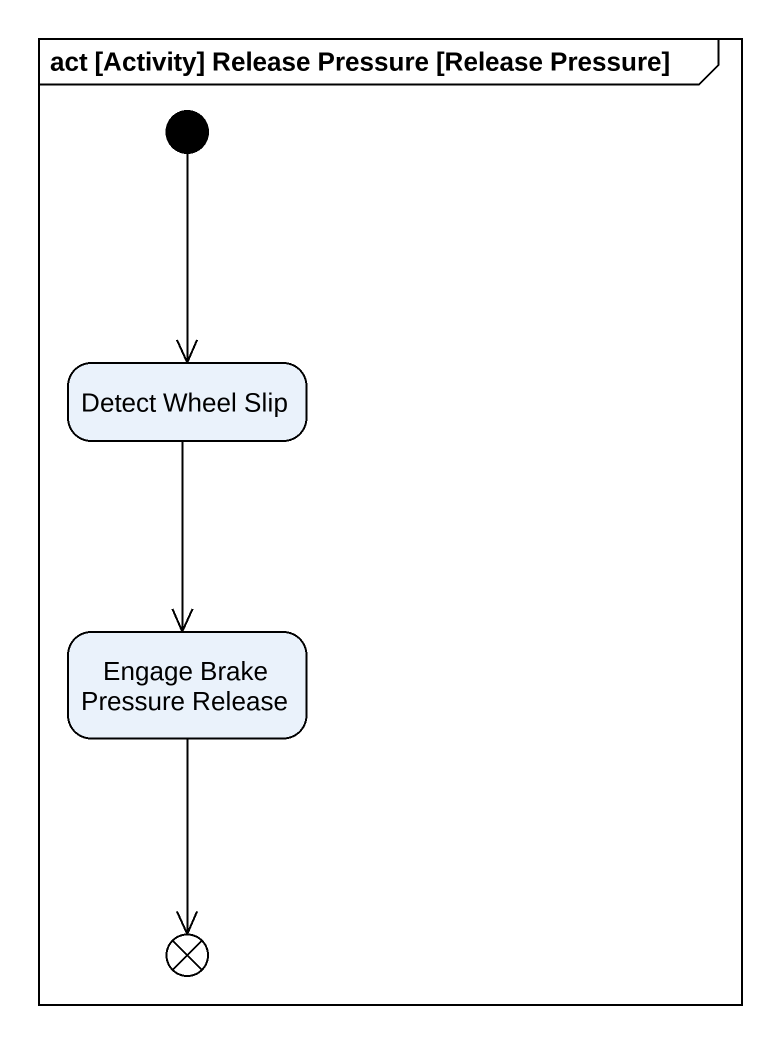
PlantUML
@startuml
mainframe act [Activity] Release Pressure [Release Pressure]
hide empty description
state "Detect Wheel Slip" as Detect_Wheel_Slip
state "Engage Brake Pressure Release" as Engage_Brake_Pressure
state flowfinal1 <<end>>
[*] --> Detect_Wheel_Slip
Detect_Wheel_Slip --> Engage_Brake_Pressure
Engage_Brake_Pressure --> flowfinal1
@enduml
